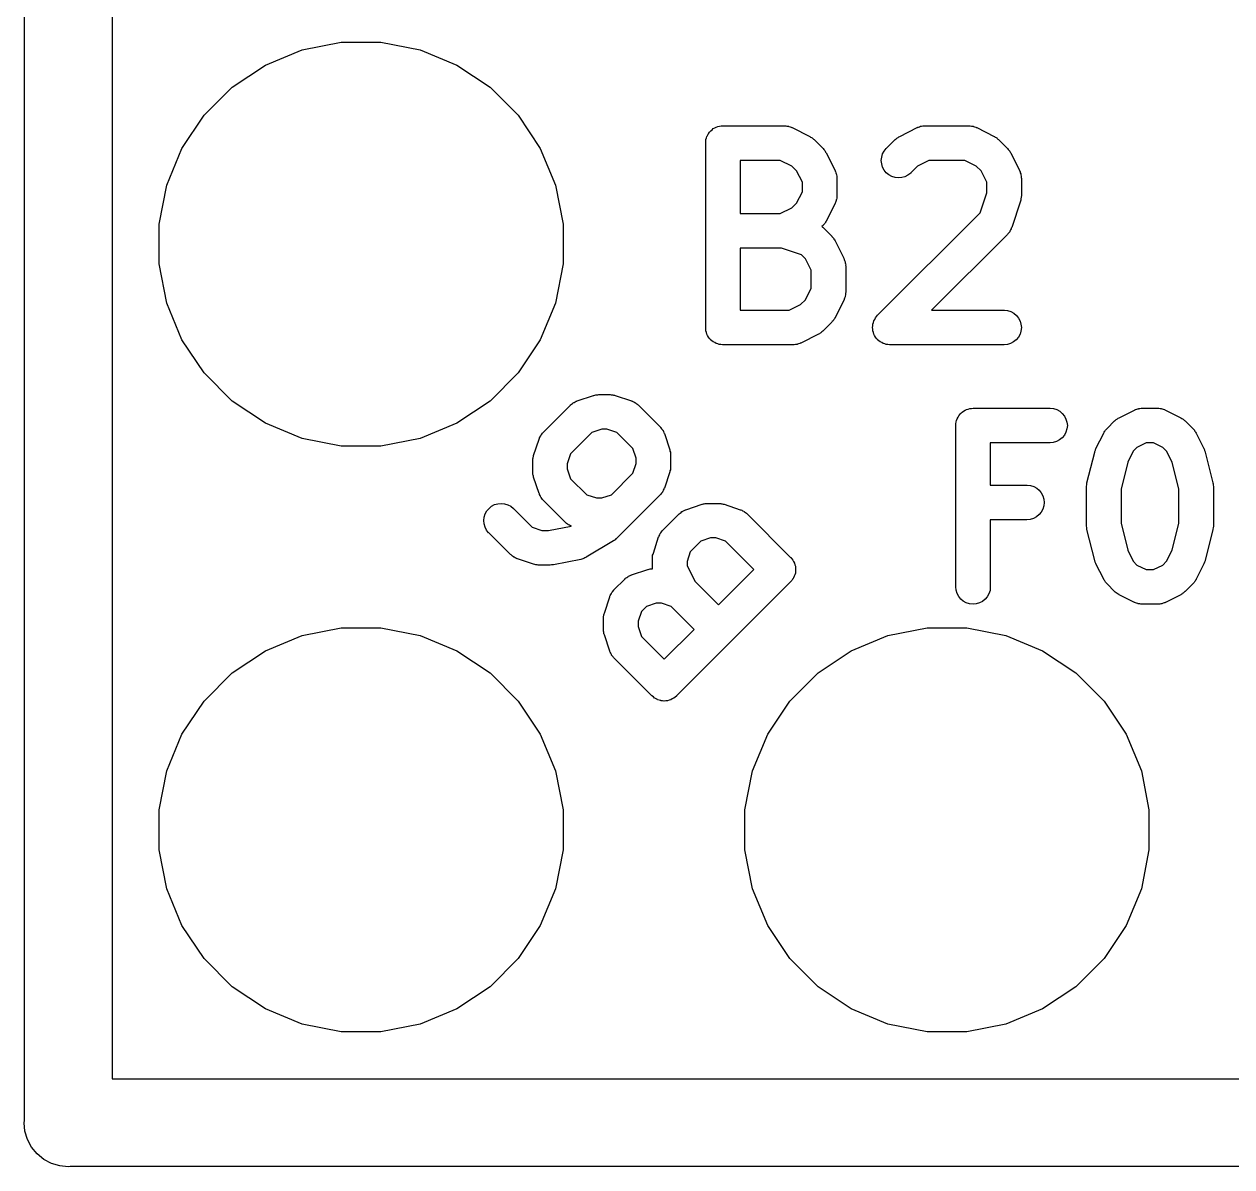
# Model space of a CAD drawing. Extents: x 333.8 to 352, y -81 to -25.2.
# Drawn here: x 333.82 to 339.06, y -58.61 to -53.66 of the extents above; entities that cross this region are included whole.
import ezdxf

# ---------------------------------------------------------------- set-up
doc = ezdxf.new("R2010")
doc.units = 0
doc.layers.add('BLACK', color=7, linetype='CONTINUOUS')

msp = doc.modelspace()

# ---------------------------------------------------------------- linework, layer by layer
at = {"layer": 'BLACK', "linetype": 'CONTINUOUS'}
for p, q in [((333.82, -58.4106), (333.82, -25.4094)), ((334.2, -25.5905), (334.2, -58.2295)), ((334.865, -53.8334), (335.024, -53.7674)), ((335.024, -53.7674), (335.194, -53.7337)), ((335.194, -53.7337), (335.366, -53.7337)), ((335.366, -53.7337), (335.536, -53.7674)), ((335.536, -53.7674), (335.695, -53.8334)), ((334.721, -53.9293), (334.865, -53.8334)), ((335.695, -53.8334), (335.839, -53.9293)), ((334.599, -54.0514), (334.721, -53.9293)), ((335.839, -53.9293), (335.961, -54.0514)), ((334.503, -54.1949), (334.599, -54.0514)), ((335.961, -54.0514), (336.057, -54.1949)), ((336.779, -54.1428), (336.78, -54.1426)), ((336.78, -54.1424), (336.783, -54.1362)), ((336.78, -54.1426), (336.78, -54.1424)), ((336.783, -54.1362), (336.786, -54.13)), ((336.786, -54.13), (336.787, -54.1298)), ((336.787, -54.1295), (336.791, -54.1241)), ((336.787, -54.1298), (336.787, -54.1295)), ((336.791, -54.1241), (336.796, -54.1187)), ((336.796, -54.1183), (336.802, -54.1139)), ((336.796, -54.1185), (336.796, -54.1183)), ((336.796, -54.1187), (336.796, -54.1185)), ((336.802, -54.1139), (336.807, -54.1094)), ((336.807, -54.1091), (336.814, -54.1059)), ((336.807, -54.1093), (336.807, -54.1091)), ((336.807, -54.1094), (336.807, -54.1093)), ((336.814, -54.1059), (336.82, -54.1026)), ((336.82, -54.1024), (336.827, -54.1004)), ((336.82, -54.1025), (336.82, -54.1024)), ((336.82, -54.1026), (336.82, -54.1025)), ((336.827, -54.1004), (336.834, -54.0983)), ((336.834, -54.0982), (336.841, -54.0976)), ((336.834, -54.0983), (336.834, -54.0982)), ((336.834, -54.0983), (336.834, -54.0983)), ((336.841, -54.0976), (336.849, -54.0969)), ((336.849, -54.0969), (337.115, -54.0969)), ((337.115, -54.0969), (337.116, -54.0969)), ((337.116, -54.0969), (337.118, -54.0972)), ((337.118, -54.0972), (337.121, -54.0971)), ((337.121, -54.0971), (337.126, -54.098)), ((337.126, -54.098), (337.131, -54.0985)), ((337.131, -54.0985), (337.133, -54.0992)), ((337.133, -54.0992), (337.135, -54.0996)), ((337.135, -54.0996), (337.14, -54.1014)), ((337.14, -54.1014), (337.145, -54.103)), ((337.145, -54.103), (337.147, -54.104)), ((337.147, -54.104), (337.149, -54.1048)), ((337.149, -54.1048), (337.225, -54.1429)), ((337.615, -54.1429), (337.691, -54.1048)), ((337.691, -54.1048), (337.692, -54.1044)), ((337.692, -54.1044), (337.694, -54.1036)), ((337.694, -54.1036), (337.696, -54.1026)), ((337.696, -54.1026), (337.701, -54.1011)), ((337.701, -54.1011), (337.706, -54.0993)), ((337.706, -54.0993), (337.708, -54.099)), ((337.708, -54.099), (337.71, -54.0983)), ((337.71, -54.0983), (337.715, -54.0978)), ((337.715, -54.0978), (337.72, -54.097)), ((337.72, -54.097), (337.723, -54.0971)), ((337.723, -54.0971), (337.725, -54.0969)), ((337.725, -54.0969), (337.915, -54.0969)), ((337.915, -54.0969), (337.916, -54.0969)), ((337.916, -54.0969), (337.918, -54.0972)), ((337.918, -54.0972), (337.921, -54.0971)), ((337.921, -54.0971), (337.926, -54.098)), ((337.926, -54.098), (337.931, -54.0985)), ((337.931, -54.0985), (337.933, -54.0992)), ((337.933, -54.0992), (337.935, -54.0996)), ((337.935, -54.0996), (337.94, -54.1014)), ((337.94, -54.1014), (337.945, -54.103)), ((337.945, -54.103), (337.947, -54.104)), ((337.947, -54.104), (337.949, -54.1048)), ((337.949, -54.1048), (338.025, -54.1429)), ((334.437, -54.3544), (334.503, -54.1949)), ((336.057, -54.1949), (336.123, -54.3544)), ((336.774, -54.1638), (336.775, -54.1568)), ((336.774, -54.1709), (336.774, -54.1638)), ((336.774, -54.1714), (336.774, -54.1709)), ((336.774, -54.1719), (336.774, -54.1714)), ((336.774, -54.1714), (336.774, -54.1714)), ((336.774, -54.1714), (336.774, -54.1714)), ((336.774, -54.9719), (336.774, -54.1719)), ((336.775, -54.1563), (336.777, -54.1496)), ((336.775, -54.1566), (336.775, -54.1563)), ((336.775, -54.1568), (336.775, -54.1566)), ((336.777, -54.1496), (336.779, -54.1428)), ((337.225, -54.1429), (337.226, -54.1434)), ((337.226, -54.1434), (337.229, -54.1457)), ((337.229, -54.1457), (337.233, -54.1477)), ((337.233, -54.1477), (337.236, -54.1497)), ((337.236, -54.1497), (337.238, -54.1514)), ((337.238, -54.1514), (337.241, -54.1543)), ((337.241, -54.1543), (337.244, -54.157)), ((337.244, -54.157), (337.283, -54.1951)), ((337.557, -54.1951), (337.595, -54.157)), ((337.595, -54.157), (337.596, -54.1562)), ((337.596, -54.1562), (337.6, -54.1536)), ((337.6, -54.1536), (337.603, -54.1507)), ((337.603, -54.1507), (337.605, -54.149)), ((337.605, -54.149), (337.608, -54.1471)), ((337.608, -54.1471), (337.611, -54.1452)), ((337.611, -54.1452), (337.615, -54.1429)), ((338.025, -54.1429), (338.026, -54.1434)), ((338.026, -54.1434), (338.029, -54.1457)), ((338.029, -54.1457), (338.033, -54.1477)), ((338.033, -54.1477), (338.036, -54.1497)), ((338.036, -54.1497), (338.038, -54.1514)), ((338.038, -54.1514), (338.041, -54.1543)), ((338.041, -54.1543), (338.044, -54.157)), ((338.044, -54.157), (338.083, -54.1951)), ((336.924, -54.2469), (336.924, -54.4779)), ((337.097, -54.2469), (336.924, -54.2469)), ((337.147, -54.2716), (337.097, -54.2469)), ((337.283, -54.1951), (337.283, -54.1958)), ((337.283, -54.1958), (337.286, -54.1991)), ((337.286, -54.1991), (337.289, -54.2022)), ((337.289, -54.2022), (337.29, -54.2048)), ((337.29, -54.2048), (337.292, -54.2072)), ((337.292, -54.2072), (337.294, -54.211)), ((337.294, -54.211), (337.297, -54.2146)), ((337.297, -54.2146), (337.335, -54.2907)), ((337.535, -54.2478), (337.537, -54.2333)), ((337.537, -54.2333), (337.541, -54.2193)), ((337.541, -54.2193), (337.548, -54.2064)), ((337.548, -54.2064), (337.557, -54.1951)), ((337.742, -54.2469), (337.693, -54.2716)), ((337.897, -54.2469), (337.742, -54.2469)), ((337.947, -54.2716), (337.897, -54.2469)), ((338.083, -54.1951), (338.083, -54.1958)), ((338.083, -54.1958), (338.086, -54.1991)), ((338.086, -54.1991), (338.089, -54.2022)), ((338.089, -54.2022), (338.09, -54.2048)), ((338.09, -54.2048), (338.092, -54.2072)), ((338.092, -54.2072), (338.094, -54.211)), ((338.094, -54.211), (338.097, -54.2146)), ((338.097, -54.2146), (338.135, -54.2907)), ((337.168, -54.2925), (337.147, -54.2716)), ((337.193, -54.342), (337.168, -54.2925)), ((337.335, -54.2907), (337.335, -54.2917)), ((337.335, -54.2917), (337.336, -54.2938)), ((337.336, -54.2938), (337.337, -54.2957)), ((337.337, -54.2957), (337.338, -54.3006)), ((337.537, -54.2624), (337.535, -54.2478)), ((337.541, -54.2764), (337.537, -54.2624)), ((337.548, -54.2894), (337.541, -54.2764)), ((337.557, -54.3008), (337.548, -54.2894)), ((337.693, -54.2716), (337.663, -54.3011)), ((337.968, -54.2925), (337.947, -54.2716)), ((337.993, -54.342), (337.968, -54.2925)), ((338.135, -54.2907), (338.135, -54.2917)), ((338.135, -54.2917), (338.136, -54.2938)), ((338.136, -54.2938), (338.137, -54.2957)), ((338.137, -54.2957), (338.138, -54.3006)), ((337.193, -54.3828), (337.193, -54.342)), ((337.338, -54.3006), (337.34, -54.3054)), ((337.34, -54.3054), (337.341, -54.3076)), ((337.341, -54.3076), (337.341, -54.3097)), ((337.341, -54.3097), (337.342, -54.3148)), ((337.342, -54.3148), (337.342, -54.3199)), ((337.342, -54.3199), (337.342, -54.3221)), ((337.342, -54.3221), (337.343, -54.3243)), ((337.343, -54.3243), (337.343, -54.4005)), ((337.568, -54.3101), (337.557, -54.3008)), ((337.581, -54.3171), (337.568, -54.3101)), ((337.595, -54.3215), (337.581, -54.3171)), ((337.61, -54.3231), (337.595, -54.3215)), ((337.624, -54.3218), (337.61, -54.3231)), ((337.638, -54.3177), (337.624, -54.3218)), ((337.651, -54.311), (337.638, -54.3177)), ((337.663, -54.3019), (337.651, -54.311)), ((337.663, -54.3011), (337.663, -54.3019)), ((337.993, -54.3883), (337.993, -54.342)), ((338.138, -54.3006), (338.14, -54.3054)), ((338.14, -54.3054), (338.141, -54.3076)), ((338.141, -54.3076), (338.141, -54.3097)), ((338.141, -54.3097), (338.142, -54.3148)), ((338.142, -54.3148), (338.142, -54.3199)), ((338.142, -54.3199), (338.142, -54.3221)), ((338.142, -54.3221), (338.143, -54.3243)), ((338.143, -54.3243), (338.143, -54.4005)), ((334.404, -54.5237), (334.437, -54.3544)), ((336.123, -54.3544), (336.156, -54.5237)), ((337.168, -54.4322), (337.193, -54.3828)), ((337.343, -54.4015), (337.342, -54.4037)), ((337.342, -54.4037), (337.342, -54.4059)), ((337.343, -54.4005), (337.343, -54.4015)), ((337.964, -54.4742), (337.993, -54.3883)), ((338.143, -54.4015), (338.142, -54.4057)), ((338.143, -54.4005), (338.143, -54.4015)), ((337.097, -54.4779), (337.147, -54.4531)), ((337.147, -54.4531), (337.168, -54.4322)), ((337.335, -54.434), (337.297, -54.5102)), ((337.337, -54.43), (337.335, -54.432)), ((337.335, -54.432), (337.335, -54.434)), ((337.338, -54.4251), (337.337, -54.43)), ((337.34, -54.4203), (337.338, -54.4251)), ((337.341, -54.4161), (337.34, -54.4182)), ((337.34, -54.4182), (337.34, -54.4203)), ((337.342, -54.411), (337.341, -54.4161)), ((337.342, -54.4059), (337.342, -54.411)), ((338.139, -54.4242), (338.101, -54.5385)), ((338.14, -54.4201), (338.139, -54.4242)), ((338.141, -54.4161), (338.14, -54.4201)), ((338.142, -54.4099), (338.141, -54.413)), ((338.141, -54.413), (338.141, -54.4161)), ((338.142, -54.4057), (338.142, -54.4099)), ((336.924, -54.4779), (337.097, -54.4779)), ((337.519, -54.9189), (337.964, -54.4742)), ((334.404, -54.6963), (334.404, -54.5237)), ((336.156, -54.5237), (336.156, -54.6963)), ((337.283, -54.5297), (337.278, -54.5341)), ((337.278, -54.5341), (337.279, -54.5349)), ((337.279, -54.5349), (337.281, -54.5365)), ((337.281, -54.5365), (337.283, -54.5379)), ((337.285, -54.5264), (337.283, -54.5297)), ((337.283, -54.5379), (337.321, -54.576)), ((337.288, -54.5234), (337.285, -54.5264)), ((337.29, -54.5208), (337.288, -54.5234)), ((337.292, -54.5184), (337.29, -54.5208)), ((337.294, -54.5147), (337.292, -54.5184)), ((337.296, -54.5111), (337.294, -54.5147)), ((337.297, -54.5102), (337.296, -54.5111)), ((338.089, -54.5605), (338.086, -54.5646)), ((338.092, -54.5565), (338.089, -54.5605)), ((338.093, -54.5545), (338.092, -54.5565)), ((338.094, -54.5528), (338.093, -54.5545)), ((338.096, -54.5481), (338.094, -54.5528)), ((338.099, -54.5436), (338.096, -54.5481)), ((338.1, -54.5395), (338.099, -54.5415)), ((338.099, -54.5415), (338.099, -54.5436)), ((338.101, -54.5385), (338.1, -54.5395)), ((337.321, -54.576), (337.321, -54.5768)), ((337.321, -54.5768), (337.324, -54.5801)), ((337.324, -54.5801), (337.327, -54.5831)), ((337.327, -54.5831), (337.329, -54.5858)), ((337.329, -54.5858), (337.33, -54.5882)), ((337.33, -54.5882), (337.332, -54.5919)), ((337.332, -54.5919), (337.335, -54.5955)), ((337.335, -54.5955), (337.373, -54.6717)), ((338.083, -54.5678), (337.753, -54.8969)), ((338.084, -54.5661), (338.083, -54.5678)), ((338.086, -54.5646), (338.084, -54.5661)), ((336.924, -54.6279), (336.924, -54.8969)), ((337.103, -54.6279), (336.924, -54.6279)), ((337.189, -54.6565), (337.103, -54.6279)), ((337.206, -54.6735), (337.189, -54.6565)), ((334.437, -54.8656), (334.404, -54.6963)), ((336.156, -54.6963), (336.123, -54.8656)), ((337.231, -54.7229), (337.206, -54.6735)), ((337.373, -54.6717), (337.373, -54.6726)), ((337.373, -54.6726), (337.374, -54.6747)), ((337.374, -54.6747), (337.375, -54.6767)), ((337.375, -54.6767), (337.376, -54.6816)), ((337.376, -54.6816), (337.378, -54.6864)), ((337.378, -54.6864), (337.379, -54.6886)), ((337.379, -54.6886), (337.379, -54.6907)), ((337.379, -54.6907), (337.38, -54.6958)), ((337.38, -54.6958), (337.381, -54.7008)), ((337.381, -54.7008), (337.38, -54.703)), ((337.38, -54.703), (337.381, -54.7052)), ((337.381, -54.7052), (337.381, -54.8195)), ((337.231, -54.8018), (337.231, -54.7229)), ((337.206, -54.8513), (337.231, -54.8018)), ((337.381, -54.8206), (337.38, -54.8228)), ((337.38, -54.8228), (337.38, -54.825)), ((337.381, -54.8195), (337.381, -54.8206)), ((334.503, -55.0251), (334.437, -54.8656)), ((336.123, -54.8656), (336.057, -55.0251)), ((337.136, -54.8969), (337.185, -54.8722)), ((337.185, -54.8722), (337.206, -54.8513)), ((337.373, -54.8531), (337.335, -54.9293)), ((337.374, -54.851), (337.373, -54.8531)), ((337.375, -54.8491), (337.374, -54.851)), ((337.376, -54.8442), (337.375, -54.8491)), ((337.378, -54.8394), (337.376, -54.8442)), ((337.379, -54.8351), (337.378, -54.8372)), ((337.378, -54.8372), (337.378, -54.8394)), ((337.38, -54.83), (337.379, -54.8351)), ((337.38, -54.825), (337.38, -54.83)), ((336.924, -54.8969), (337.136, -54.8969)), ((337.51, -54.93), (337.515, -54.9244)), ((337.515, -54.9244), (337.519, -54.9189)), ((337.753, -54.8969), (338.068, -54.8969)), ((338.068, -54.8969), (338.069, -54.8969)), ((338.069, -54.8969), (338.083, -54.8985)), ((338.083, -54.8985), (338.097, -54.903)), ((338.097, -54.903), (338.11, -54.91)), ((338.11, -54.91), (338.121, -54.9194)), ((338.121, -54.9194), (338.13, -54.9308)), ((336.774, -54.9789), (336.774, -54.9719)), ((336.775, -54.986), (336.774, -54.9789)), ((337.321, -54.9487), (337.283, -54.9868)), ((337.323, -54.9455), (337.321, -54.9487)), ((337.326, -54.9425), (337.323, -54.9455)), ((337.328, -54.9398), (337.326, -54.9425)), ((337.33, -54.9374), (337.328, -54.9398)), ((337.332, -54.9337), (337.33, -54.9374)), ((337.334, -54.9302), (337.332, -54.9337)), ((337.335, -54.9293), (337.334, -54.9302)), ((337.497, -54.9714), (337.498, -54.9643)), ((337.497, -54.9715), (337.497, -54.9714)), ((337.497, -54.9716), (337.497, -54.9715)), ((337.498, -54.9788), (337.497, -54.9716)), ((337.498, -54.9643), (337.499, -54.9571)), ((337.499, -54.986), (337.498, -54.9788)), ((337.499, -54.9568), (337.501, -54.9499)), ((337.499, -54.957), (337.499, -54.9568)), ((337.499, -54.9571), (337.499, -54.957)), ((337.501, -54.9499), (337.503, -54.9431)), ((337.503, -54.9428), (337.507, -54.9365)), ((337.503, -54.943), (337.503, -54.9428)), ((337.503, -54.9431), (337.503, -54.943)), ((337.507, -54.9365), (337.51, -54.9302)), ((337.51, -54.9301), (337.51, -54.93)), ((337.51, -54.9302), (337.51, -54.9301)), ((338.13, -54.9308), (338.137, -54.9438)), ((338.137, -54.9438), (338.141, -54.9579)), ((338.141, -54.9579), (338.143, -54.9724)), ((338.143, -54.9724), (338.141, -54.987)), ((334.599, -55.1686), (334.503, -55.0251)), ((336.057, -55.0251), (335.961, -55.1686)), ((336.775, -54.9862), (336.775, -54.986)), ((336.775, -54.9865), (336.775, -54.9862)), ((336.777, -54.9932), (336.775, -54.9865)), ((336.779, -55), (336.777, -54.9932)), ((336.779, -55.0002), (336.779, -55)), ((336.779, -55.0005), (336.779, -55.0002)), ((336.782, -55.0067), (336.779, -55.0005)), ((336.786, -55.013), (336.782, -55.0067)), ((336.786, -55.0132), (336.786, -55.013)), ((336.786, -55.0134), (336.786, -55.0132)), ((336.791, -55.0189), (336.786, -55.0134)), ((336.795, -55.0244), (336.791, -55.0189)), ((336.795, -55.0245), (336.795, -55.0244)), ((336.795, -55.0248), (336.795, -55.0245)), ((336.801, -55.0292), (336.795, -55.0248)), ((336.806, -55.0338), (336.801, -55.0292)), ((337.263, -55.0009), (337.187, -55.039)), ((337.267, -54.9986), (337.263, -55.0009)), ((337.27, -54.9967), (337.267, -54.9986)), ((337.273, -54.9948), (337.27, -54.9967)), ((337.275, -54.9931), (337.273, -54.9948)), ((337.278, -54.9902), (337.275, -54.9931)), ((337.282, -54.9876), (337.278, -54.9902)), ((337.283, -54.9868), (337.282, -54.9876)), ((337.499, -54.9861), (337.499, -54.986)), ((337.499, -54.9862), (337.499, -54.9861)), ((337.501, -54.9931), (337.499, -54.9862)), ((337.503, -55), (337.501, -54.9931)), ((337.503, -55.0001), (337.503, -55)), ((337.503, -55.0002), (337.503, -55.0001)), ((337.506, -55.0068), (337.503, -55.0002)), ((337.51, -55.013), (337.506, -55.0068)), ((337.51, -55.0131), (337.51, -55.013)), ((337.51, -55.0132), (337.51, -55.0131)), ((337.514, -55.0188), (337.51, -55.0132)), ((337.519, -55.0244), (337.514, -55.0188)), ((337.519, -55.0245), (337.519, -55.0244)), ((337.519, -55.0246), (337.519, -55.0245)), ((337.524, -55.0291), (337.519, -55.0246)), ((337.53, -55.0338), (337.524, -55.0291)), ((338.12, -55.0251), (338.109, -55.0344)), ((338.13, -55.0138), (338.12, -55.0251)), ((338.137, -55.001), (338.13, -55.0138)), ((338.141, -54.987), (338.137, -55.001)), ((336.806, -55.0339), (336.806, -55.0338)), ((336.807, -55.0341), (336.806, -55.0339)), ((336.813, -55.0374), (336.807, -55.0341)), ((336.819, -55.0408), (336.813, -55.0374)), ((336.819, -55.0409), (336.819, -55.0408)), ((336.819, -55.041), (336.819, -55.0409)), ((336.826, -55.0431), (336.819, -55.041)), ((336.833, -55.0453), (336.826, -55.0431)), ((336.833, -55.0454), (336.833, -55.0453)), ((336.833, -55.0453), (336.833, -55.0453)), ((336.84, -55.0461), (336.833, -55.0454)), ((336.847, -55.0469), (336.84, -55.0461)), ((336.848, -55.0469), (336.847, -55.0469)), ((336.849, -55.0469), (336.848, -55.0469)), ((336.848, -55.0469), (336.848, -55.0469)), ((336.848, -55.0469), (336.848, -55.0469)), ((337.153, -55.0469), (336.849, -55.0469)), ((337.155, -55.0467), (337.153, -55.0469)), ((337.158, -55.0468), (337.155, -55.0467)), ((337.163, -55.046), (337.158, -55.0468)), ((337.168, -55.0455), (337.163, -55.046)), ((337.17, -55.0448), (337.168, -55.0455)), ((337.172, -55.0445), (337.17, -55.0448)), ((337.177, -55.0427), (337.172, -55.0445)), ((337.182, -55.0412), (337.177, -55.0427)), ((337.184, -55.0402), (337.182, -55.0412)), ((337.186, -55.0394), (337.184, -55.0402)), ((337.187, -55.039), (337.186, -55.0394)), ((337.53, -55.0339), (337.53, -55.0338)), ((337.537, -55.0374), (337.53, -55.0339)), ((337.53, -55.0339), (337.53, -55.0339)), ((337.543, -55.0408), (337.537, -55.0374)), ((337.543, -55.0409), (337.543, -55.0408)), ((337.55, -55.0431), (337.543, -55.0409)), ((337.543, -55.0409), (337.543, -55.0409)), ((337.557, -55.0453), (337.55, -55.0431)), ((337.564, -55.0461), (337.557, -55.0453)), ((337.557, -55.0453), (337.557, -55.0453)), ((337.557, -55.0453), (337.557, -55.0453)), ((337.571, -55.0469), (337.564, -55.0461)), ((337.572, -55.0469), (337.571, -55.0469)), ((338.068, -55.0469), (337.572, -55.0469)), ((337.572, -55.0469), (337.572, -55.0469)), ((337.572, -55.0469), (337.572, -55.0469)), ((337.572, -55.0469), (337.572, -55.0469)), ((338.082, -55.0455), (338.068, -55.0469)), ((338.096, -55.0412), (338.082, -55.0455)), ((338.109, -55.0344), (338.096, -55.0412)), ((334.721, -55.2907), (334.599, -55.1686)), ((335.961, -55.1686), (335.839, -55.2907)), ((334.865, -55.3866), (334.721, -55.2907)), ((335.839, -55.2907), (335.695, -55.3866)), ((336.204, -55.2963), (336.208, -55.2942)), ((336.208, -55.2942), (336.213, -55.2918)), ((336.213, -55.2918), (336.215, -55.2912)), ((336.215, -55.2912), (336.217, -55.2903)), ((336.217, -55.2903), (336.288, -55.2667)), ((336.288, -55.2667), (336.289, -55.2664)), ((336.289, -55.2664), (336.293, -55.2655)), ((336.293, -55.2655), (336.297, -55.2643)), ((336.297, -55.2643), (336.3, -55.264)), ((336.3, -55.264), (336.303, -55.2634)), ((336.303, -55.2634), (336.307, -55.2633)), ((336.307, -55.2633), (336.311, -55.2629)), ((336.311, -55.2629), (336.359, -55.2629)), ((336.359, -55.2629), (336.36, -55.2629)), ((336.36, -55.2629), (336.364, -55.2634)), ((336.364, -55.2634), (336.368, -55.2635)), ((336.368, -55.2635), (336.371, -55.2642)), ((336.371, -55.2642), (336.374, -55.2645)), ((336.374, -55.2645), (336.378, -55.2658)), ((336.378, -55.2658), (336.382, -55.2667)), ((336.382, -55.2667), (336.453, -55.2903)), ((336.453, -55.2903), (336.454, -55.2906)), ((336.454, -55.2906), (336.456, -55.2916)), ((336.456, -55.2916), (336.458, -55.2922)), ((336.458, -55.2922), (336.463, -55.2946)), ((336.463, -55.2946), (336.467, -55.2968)), ((336.07, -55.4263), (336.188, -55.3084)), ((336.188, -55.3077), (336.19, -55.3063)), ((336.188, -55.3084), (336.188, -55.3077)), ((336.19, -55.3063), (336.192, -55.3047)), ((336.192, -55.3047), (336.196, -55.3018)), ((336.196, -55.3018), (336.2, -55.2986)), ((336.2, -55.2986), (336.202, -55.2975)), ((336.202, -55.2975), (336.204, -55.2963)), ((336.467, -55.2968), (336.469, -55.2981)), ((336.469, -55.2981), (336.471, -55.2991)), ((336.471, -55.2991), (336.475, -55.3024)), ((336.475, -55.3024), (336.479, -55.3054)), ((336.479, -55.3054), (336.481, -55.307)), ((336.481, -55.307), (336.482, -55.3084)), ((336.482, -55.3084), (336.577, -55.4027)), ((337.876, -55.3489), (337.88, -55.3434)), ((337.88, -55.3434), (337.881, -55.3433)), ((337.881, -55.3431), (337.886, -55.3387)), ((337.881, -55.3433), (337.881, -55.3431)), ((337.886, -55.3387), (337.892, -55.3342)), ((337.892, -55.3339), (337.899, -55.3306)), ((337.892, -55.3341), (337.892, -55.3339)), ((337.892, -55.3342), (337.892, -55.3341)), ((337.899, -55.3306), (337.905, -55.3273)), ((337.905, -55.3271), (337.912, -55.3251)), ((337.905, -55.3272), (337.905, -55.3271)), ((337.905, -55.3273), (337.905, -55.3272)), ((337.912, -55.3251), (337.919, -55.3231)), ((337.919, -55.323), (337.926, -55.3224)), ((337.919, -55.3231), (337.919, -55.323)), ((337.919, -55.3231), (337.919, -55.3231)), ((337.926, -55.3224), (337.933, -55.3217)), ((337.933, -55.3217), (338.267, -55.3217)), ((338.267, -55.3217), (338.268, -55.3217)), ((338.268, -55.3217), (338.282, -55.3233)), ((338.282, -55.3233), (338.296, -55.3277)), ((338.296, -55.3277), (338.309, -55.3348)), ((338.309, -55.3348), (338.32, -55.3442)), ((338.32, -55.3442), (338.329, -55.3556)), ((338.566, -55.3629), (338.633, -55.3296)), ((338.633, -55.3296), (338.634, -55.3291)), ((338.634, -55.3291), (338.636, -55.3284)), ((338.636, -55.3284), (338.638, -55.3273)), ((338.638, -55.3273), (338.643, -55.3258)), ((338.643, -55.3258), (338.648, -55.3241)), ((338.648, -55.3241), (338.65, -55.3237)), ((338.65, -55.3237), (338.652, -55.3231)), ((338.652, -55.3231), (338.657, -55.3226)), ((338.657, -55.3226), (338.662, -55.3218)), ((338.662, -55.3218), (338.664, -55.3219)), ((338.664, -55.3219), (338.667, -55.3217)), ((338.667, -55.3217), (338.733, -55.3217)), ((338.733, -55.3217), (338.734, -55.3217)), ((338.734, -55.3217), (338.737, -55.3219)), ((338.737, -55.3219), (338.739, -55.3219)), ((338.739, -55.3219), (338.744, -55.3227)), ((338.744, -55.3227), (338.749, -55.3233)), ((338.749, -55.3233), (338.751, -55.324)), ((338.751, -55.324), (338.753, -55.3243)), ((338.753, -55.3243), (338.758, -55.3262)), ((338.758, -55.3262), (338.763, -55.3277)), ((338.763, -55.3277), (338.765, -55.3288)), ((338.765, -55.3288), (338.767, -55.3296)), ((338.767, -55.3296), (338.834, -55.3629)), ((335.024, -55.4526), (334.865, -55.3866)), ((335.695, -55.3866), (335.536, -55.4526)), ((337.858, -55.3956), (337.859, -55.3885)), ((337.858, -55.3961), (337.858, -55.3956)), ((337.858, -55.3962), (337.858, -55.3961)), ((337.858, -55.3961), (337.858, -55.3961)), ((337.858, -55.3967), (337.858, -55.3962)), ((337.858, -56.0967), (337.858, -55.3967)), ((337.859, -55.3885), (337.86, -55.3816)), ((337.86, -55.3811), (337.862, -55.3743)), ((337.86, -55.3813), (337.86, -55.3811)), ((337.86, -55.3816), (337.86, -55.3813)), ((337.862, -55.3743), (337.864, -55.3676)), ((337.864, -55.3671), (337.868, -55.3609)), ((337.864, -55.3674), (337.864, -55.3671)), ((337.864, -55.3676), (337.864, -55.3674)), ((337.868, -55.3609), (337.871, -55.3547)), ((337.871, -55.3543), (337.876, -55.3489)), ((337.871, -55.3545), (337.871, -55.3543)), ((337.871, -55.3547), (337.871, -55.3545)), ((338.329, -55.3556), (338.336, -55.3686)), ((338.336, -55.3686), (338.34, -55.3826)), ((338.34, -55.3826), (338.342, -55.3972)), ((338.342, -55.3972), (338.34, -55.4117)), ((338.514, -55.4103), (338.547, -55.377)), ((338.547, -55.377), (338.548, -55.3762)), ((338.548, -55.3762), (338.551, -55.3736)), ((338.551, -55.3736), (338.554, -55.3707)), ((338.554, -55.3707), (338.557, -55.369)), ((338.557, -55.369), (338.559, -55.3671)), ((338.559, -55.3671), (338.563, -55.3652)), ((338.563, -55.3652), (338.566, -55.3629)), ((338.834, -55.3629), (338.834, -55.3634)), ((338.834, -55.3634), (338.838, -55.3657)), ((338.838, -55.3657), (338.842, -55.3677)), ((338.842, -55.3677), (338.844, -55.3697)), ((338.844, -55.3697), (338.847, -55.3714)), ((338.847, -55.3714), (338.85, -55.3743)), ((338.85, -55.3743), (338.853, -55.377)), ((338.853, -55.377), (338.886, -55.4103)), ((336.053, -55.4526), (336.054, -55.4505)), ((336.054, -55.4505), (336.056, -55.446)), ((336.056, -55.446), (336.058, -55.4413)), ((336.058, -55.4413), (336.06, -55.4395)), ((336.06, -55.4395), (336.061, -55.4376)), ((336.061, -55.4376), (336.064, -55.4336)), ((336.064, -55.4336), (336.067, -55.4295)), ((336.067, -55.4295), (336.068, -55.428)), ((336.068, -55.428), (336.07, -55.4263)), ((336.281, -55.427), (336.188, -55.5198)), ((336.324, -55.4129), (336.281, -55.427)), ((336.346, -55.4129), (336.324, -55.4129)), ((336.389, -55.427), (336.346, -55.4129)), ((336.458, -55.4962), (336.389, -55.427)), ((336.577, -55.4027), (336.577, -55.4034)), ((336.577, -55.4034), (336.579, -55.4052)), ((336.579, -55.4052), (336.58, -55.4067)), ((336.58, -55.4067), (336.583, -55.4109)), ((336.583, -55.4109), (336.586, -55.4149)), ((336.586, -55.4149), (336.587, -55.4168)), ((336.587, -55.4168), (336.589, -55.4186)), ((336.589, -55.4186), (336.591, -55.4233)), ((336.591, -55.4233), (336.593, -55.4279)), ((336.593, -55.4279), (336.594, -55.43)), ((336.594, -55.43), (336.595, -55.432)), ((336.595, -55.432), (336.618, -55.5027)), ((338.32, -55.4499), (338.308, -55.4591)), ((338.329, -55.4386), (338.32, -55.4499)), ((338.336, -55.4257), (338.329, -55.4386)), ((338.34, -55.4117), (338.336, -55.4257)), ((338.466, -55.4965), (338.5, -55.4298)), ((338.5, -55.4289), (338.502, -55.4253)), ((338.5, -55.4298), (338.5, -55.4289)), ((338.502, -55.4253), (338.504, -55.4216)), ((338.504, -55.4216), (338.506, -55.4192)), ((338.506, -55.4192), (338.508, -55.4166)), ((338.508, -55.4166), (338.511, -55.4136)), ((338.511, -55.4136), (338.514, -55.4103)), ((338.886, -55.4103), (338.887, -55.411)), ((338.887, -55.411), (338.89, -55.4143)), ((338.89, -55.4143), (338.893, -55.4174)), ((338.893, -55.4174), (338.894, -55.42)), ((338.894, -55.42), (338.896, -55.4225)), ((338.896, -55.4225), (338.898, -55.4262)), ((338.898, -55.4262), (338.9, -55.4298)), ((338.9, -55.4298), (338.934, -55.4965)), ((335.194, -55.4863), (335.024, -55.4526)), ((335.366, -55.4863), (335.194, -55.4863)), ((335.536, -55.4526), (335.366, -55.4863)), ((336.028, -55.5263), (336.052, -55.4556)), ((336.052, -55.4546), (336.053, -55.4526)), ((336.052, -55.4556), (336.052, -55.4546)), ((336.472, -55.5386), (336.458, -55.4962)), ((336.618, -55.5027), (336.619, -55.5037)), ((336.619, -55.5037), (336.619, -55.5078)), ((338.267, -55.4717), (338.008, -55.4717)), ((338.008, -55.4717), (338.008, -55.655)), ((338.281, -55.4702), (338.267, -55.4717)), ((338.295, -55.466), (338.281, -55.4702)), ((338.308, -55.4591), (338.295, -55.466)), ((338.461, -55.5101), (338.464, -55.5036)), ((338.464, -55.5036), (338.466, -55.4971)), ((338.466, -55.4968), (338.466, -55.4965)), ((338.466, -55.4971), (338.466, -55.4968)), ((338.644, -55.4916), (338.628, -55.5078)), ((338.684, -55.4717), (338.644, -55.4916)), ((338.716, -55.4717), (338.684, -55.4717)), ((338.756, -55.4916), (338.716, -55.4717)), ((338.772, -55.5078), (338.756, -55.4916)), ((338.934, -55.4965), (338.934, -55.4974)), ((338.934, -55.4974), (338.934, -55.4977)), ((338.934, -55.4977), (338.935, -55.498)), ((338.935, -55.498), (338.937, -55.5046)), ((336.024, -55.549), (336.025, -55.5448)), ((336.024, -55.55), (336.024, -55.549)), ((336.024, -55.5972), (336.024, -55.55)), ((336.025, -55.5406), (336.026, -55.5375)), ((336.025, -55.5448), (336.025, -55.5406)), ((336.026, -55.5344), (336.027, -55.5304)), ((336.026, -55.5375), (336.026, -55.5344)), ((336.027, -55.5304), (336.028, -55.5263)), ((336.188, -55.5198), (336.174, -55.5622)), ((336.472, -55.5614), (336.472, -55.5386)), ((336.619, -55.5078), (336.621, -55.5119)), ((336.621, -55.5119), (336.621, -55.515)), ((336.621, -55.515), (336.622, -55.518)), ((336.622, -55.518), (336.622, -55.5222)), ((336.622, -55.5222), (336.622, -55.5264)), ((336.622, -55.5264), (336.622, -55.5736)), ((338.427, -55.6451), (338.461, -55.5118)), ((338.461, -55.5105), (338.461, -55.5101)), ((338.461, -55.5108), (338.461, -55.5105)), ((338.461, -55.5118), (338.461, -55.5108)), ((338.604, -55.5562), (338.575, -55.6726)), ((338.628, -55.5078), (338.604, -55.5562)), ((338.796, -55.5562), (338.772, -55.5078)), ((338.825, -55.6726), (338.796, -55.5562)), ((338.937, -55.5046), (338.939, -55.5111)), ((338.939, -55.5111), (338.939, -55.5115)), ((338.939, -55.5115), (338.939, -55.5118)), ((338.939, -55.5118), (338.973, -55.6451)), ((336.025, -55.6014), (336.024, -55.5972)), ((336.025, -55.6056), (336.025, -55.6014)), ((336.025, -55.6086), (336.025, -55.6056)), ((336.026, -55.6117), (336.025, -55.6086)), ((336.174, -55.5622), (336.174, -55.585)), ((336.174, -55.585), (336.188, -55.6274)), ((336.365, -55.6966), (336.458, -55.6038)), ((336.458, -55.6038), (336.472, -55.5614)), ((336.618, -55.5973), (336.595, -55.668)), ((336.619, -55.5932), (336.618, -55.5973)), ((336.621, -55.5892), (336.619, -55.5932)), ((336.622, -55.583), (336.621, -55.5861)), ((336.621, -55.5861), (336.621, -55.5892)), ((336.622, -55.5736), (336.622, -55.5746)), ((336.622, -55.5746), (336.622, -55.5788)), ((336.622, -55.5788), (336.622, -55.583)), ((336.027, -55.6158), (336.026, -55.6117)), ((336.028, -55.6199), (336.027, -55.6158)), ((336.028, -55.6209), (336.028, -55.6199)), ((336.052, -55.6916), (336.028, -55.6209)), ((336.188, -55.6274), (336.258, -55.6966)), ((338.008, -55.655), (338.167, -55.655)), ((338.167, -55.655), (338.168, -55.655)), ((338.168, -55.655), (338.182, -55.6566)), ((338.182, -55.6566), (338.196, -55.6611)), ((338.196, -55.6611), (338.209, -55.6681)), ((338.425, -55.6596), (338.426, -55.6537)), ((338.425, -55.661), (338.425, -55.6596)), ((338.425, -55.6623), (338.425, -55.661)), ((338.426, -55.6537), (338.427, -55.6477)), ((338.427, -55.6465), (338.427, -55.6451)), ((338.427, -55.6477), (338.427, -55.6465)), ((338.973, -55.6451), (338.973, -55.6462)), ((338.973, -55.6462), (338.973, -55.6475)), ((338.973, -55.6475), (338.974, -55.6488)), ((338.974, -55.6488), (338.974, -55.6547)), ((338.974, -55.6547), (338.975, -55.6607)), ((338.975, -55.6607), (338.975, -55.662)), ((336.053, -55.6936), (336.052, -55.6916)), ((336.053, -55.6957), (336.053, -55.6936)), ((336.056, -55.7003), (336.053, -55.6957)), ((336.058, -55.705), (336.056, -55.7003)), ((336.059, -55.7068), (336.058, -55.705)), ((336.06, -55.7087), (336.059, -55.7068)), ((336.063, -55.7127), (336.06, -55.7087)), ((336.066, -55.7169), (336.063, -55.7127)), ((336.258, -55.6966), (336.3, -55.7107)), ((336.3, -55.7107), (336.323, -55.7107)), ((336.323, -55.7107), (336.365, -55.6966)), ((336.577, -55.6973), (336.388, -55.8859)), ((336.578, -55.6956), (336.577, -55.6973)), ((336.58, -55.6941), (336.578, -55.6956)), ((336.583, -55.69), (336.58, -55.6941)), ((336.586, -55.686), (336.583, -55.69)), ((336.587, -55.6841), (336.586, -55.686)), ((336.588, -55.6823), (336.587, -55.6841)), ((336.59, -55.6776), (336.588, -55.6823)), ((336.593, -55.6731), (336.59, -55.6776)), ((336.594, -55.669), (336.593, -55.671)), ((336.593, -55.671), (336.593, -55.6731)), ((336.595, -55.668), (336.594, -55.669)), ((338.209, -55.6681), (338.22, -55.6775)), ((338.22, -55.6775), (338.229, -55.6889)), ((338.229, -55.6889), (338.236, -55.7019)), ((338.236, -55.7019), (338.24, -55.7159)), ((338.425, -55.6633), (338.425, -55.6623)), ((338.425, -55.83), (338.425, -55.6633)), ((338.575, -55.6726), (338.575, -55.8208)), ((338.825, -55.8208), (338.825, -55.6726)), ((338.975, -55.662), (338.975, -55.6633)), ((338.975, -55.6633), (338.975, -55.83)), ((335.825, -55.7671), (335.835, -55.7559)), ((335.835, -55.7559), (335.846, -55.7467)), ((335.846, -55.7467), (335.859, -55.7398)), ((335.859, -55.7398), (335.873, -55.7357)), ((335.873, -55.7357), (335.887, -55.7343)), ((335.887, -55.7343), (335.902, -55.7358)), ((335.902, -55.7358), (335.916, -55.74)), ((335.916, -55.74), (335.929, -55.747)), ((335.929, -55.747), (335.94, -55.7563)), ((335.94, -55.7563), (336.022, -55.838)), ((336.068, -55.7184), (336.066, -55.7169)), ((336.069, -55.7202), (336.068, -55.7184)), ((336.07, -55.7209), (336.069, -55.7202)), ((336.164, -55.8152), (336.07, -55.7209)), ((336.675, -55.7677), (336.68, -55.7656)), ((336.68, -55.7656), (336.684, -55.7632)), ((336.684, -55.7632), (336.686, -55.7626)), ((336.686, -55.7626), (336.688, -55.7617)), ((336.688, -55.7617), (336.759, -55.7381)), ((336.759, -55.7381), (336.76, -55.7378)), ((336.76, -55.7378), (336.764, -55.7369)), ((336.764, -55.7369), (336.768, -55.7357)), ((336.768, -55.7357), (336.771, -55.7354)), ((336.771, -55.7354), (336.774, -55.7348)), ((336.774, -55.7348), (336.779, -55.7347)), ((336.779, -55.7347), (336.783, -55.7343)), ((336.783, -55.7343), (336.83, -55.7343)), ((336.83, -55.7343), (336.831, -55.7343)), ((336.831, -55.7343), (336.835, -55.7348)), ((336.835, -55.7348), (336.839, -55.7349)), ((336.839, -55.7349), (336.842, -55.7356)), ((336.842, -55.7356), (336.846, -55.7359)), ((336.846, -55.7359), (336.85, -55.7372)), ((336.85, -55.7372), (336.854, -55.7381)), ((336.854, -55.7381), (336.924, -55.7617)), ((336.924, -55.7617), (336.925, -55.762)), ((336.925, -55.762), (336.927, -55.763)), ((336.927, -55.763), (336.93, -55.7636)), ((336.93, -55.7636), (336.934, -55.766)), ((338.236, -55.7591), (338.229, -55.7719)), ((338.24, -55.7451), (338.236, -55.7591)), ((338.24, -55.7159), (338.242, -55.7305)), ((338.242, -55.7305), (338.24, -55.7451)), ((335.812, -55.8085), (335.814, -55.794)), ((335.813, -55.8231), (335.812, -55.8085)), ((335.814, -55.794), (335.818, -55.78)), ((335.818, -55.78), (335.825, -55.7671)), ((336.166, -55.8166), (336.164, -55.8152)), ((336.167, -55.8182), (336.166, -55.8166)), ((336.171, -55.8212), (336.167, -55.8182)), ((336.588, -55.8505), (336.659, -55.7798)), ((336.659, -55.7798), (336.66, -55.7791)), ((336.66, -55.7791), (336.662, -55.7777)), ((336.662, -55.7777), (336.663, -55.7761)), ((336.663, -55.7761), (336.667, -55.7732)), ((336.667, -55.7732), (336.671, -55.77)), ((336.671, -55.77), (336.673, -55.7689)), ((336.673, -55.7689), (336.675, -55.7677)), ((336.934, -55.766), (336.939, -55.7682)), ((336.939, -55.7682), (336.94, -55.7695)), ((336.94, -55.7695), (336.942, -55.7705)), ((336.942, -55.7705), (336.946, -55.7738)), ((336.946, -55.7738), (336.951, -55.7768)), ((336.951, -55.7768), (336.952, -55.7784)), ((336.952, -55.7784), (336.954, -55.7798)), ((336.954, -55.7798), (337.142, -55.9684)), ((338.167, -55.805), (338.008, -55.805)), ((338.008, -55.805), (338.008, -56.0967)), ((338.181, -55.8036), (338.167, -55.805)), ((338.195, -55.7993), (338.181, -55.8036)), ((338.208, -55.7925), (338.195, -55.7993)), ((338.22, -55.7832), (338.208, -55.7925)), ((338.229, -55.7719), (338.22, -55.7832)), ((335.818, -55.8371), (335.813, -55.8231)), ((335.824, -55.8501), (335.818, -55.8371)), ((335.833, -55.8616), (335.824, -55.8501)), ((335.834, -55.8623), (335.833, -55.8616)), ((335.928, -55.9566), (335.834, -55.8623)), ((336.022, -55.838), (336.064, -55.8521)), ((336.064, -55.8521), (336.092, -55.8521)), ((336.092, -55.8521), (336.19, -55.8326)), ((336.175, -55.8245), (336.171, -55.8212)), ((336.177, -55.8255), (336.175, -55.8245)), ((336.179, -55.8268), (336.177, -55.8255)), ((336.184, -55.829), (336.179, -55.8268)), ((336.188, -55.8314), (336.184, -55.829)), ((336.19, -55.832), (336.188, -55.8314)), ((336.191, -55.8321), (336.19, -55.832)), ((336.19, -55.8326), (336.191, -55.8321)), ((336.572, -55.8747), (336.575, -55.8702)), ((336.575, -55.8702), (336.577, -55.8656)), ((336.577, -55.8656), (336.578, -55.8638)), ((336.578, -55.8638), (336.579, -55.8618)), ((336.579, -55.8618), (336.582, -55.8579)), ((336.582, -55.8579), (336.585, -55.8537)), ((336.585, -55.8537), (336.587, -55.8522)), ((336.587, -55.8522), (336.588, -55.8505)), ((338.425, -55.8313), (338.425, -55.83)), ((338.425, -55.8327), (338.425, -55.8313)), ((338.426, -55.8386), (338.425, -55.8327)), ((338.426, -55.8446), (338.426, -55.8386)), ((338.427, -55.8458), (338.426, -55.8446)), ((338.427, -55.8472), (338.427, -55.8458)), ((338.427, -55.8482), (338.427, -55.8472)), ((338.461, -55.9815), (338.427, -55.8482)), ((338.575, -55.8208), (338.604, -55.9372)), ((338.796, -55.9372), (338.825, -55.8208)), ((338.973, -55.8482), (338.939, -55.9815)), ((338.974, -55.8397), (338.973, -55.8456)), ((338.973, -55.8456), (338.973, -55.8469)), ((338.973, -55.8469), (338.973, -55.8482)), ((338.975, -55.8337), (338.974, -55.8397)), ((338.975, -55.83), (338.975, -55.831)), ((338.975, -55.831), (338.975, -55.8324)), ((338.975, -55.8324), (338.975, -55.8337)), ((336.374, -55.8972), (336.256, -55.9679)), ((336.375, -55.8964), (336.374, -55.8972)), ((336.376, -55.8958), (336.375, -55.8964)), ((336.381, -55.892), (336.376, -55.8958)), ((336.385, -55.8885), (336.381, -55.892)), ((336.386, -55.8875), (336.385, -55.8885)), ((336.387, -55.8866), (336.386, -55.8875)), ((336.388, -55.8859), (336.387, -55.8866)), ((336.547, -55.9506), (336.57, -55.8799)), ((336.57, -55.8799), (336.571, -55.8789)), ((336.571, -55.8789), (336.572, -55.8769)), ((336.572, -55.8769), (336.572, -55.8747)), ((336.753, -55.8984), (336.707, -55.9441)), ((336.795, -55.8843), (336.753, -55.8984)), ((336.818, -55.8843), (336.795, -55.8843)), ((336.86, -55.8984), (336.818, -55.8843)), ((336.983, -56.0214), (336.86, -55.8984)), ((335.93, -55.958), (335.928, -55.9566)), ((335.932, -55.9596), (335.93, -55.958)), ((335.936, -55.9626), (335.932, -55.9596)), ((335.94, -55.9659), (335.936, -55.9626)), ((335.942, -55.9669), (335.94, -55.9659)), ((335.943, -55.9682), (335.942, -55.9669)), ((335.948, -55.9704), (335.943, -55.9682)), ((335.953, -55.9728), (335.948, -55.9704)), ((335.955, -55.9735), (335.953, -55.9728)), ((335.957, -55.9744), (335.955, -55.9735)), ((335.958, -55.9747), (335.957, -55.9744)), ((336.028, -55.9983), (335.958, -55.9747)), ((336.242, -55.9745), (336.237, -55.9757)), ((336.244, -55.9735), (336.242, -55.9745)), ((336.246, -55.9729), (336.244, -55.9735)), ((336.25, -55.9705), (336.246, -55.9729)), ((336.255, -55.9684), (336.25, -55.9705)), ((336.256, -55.9679), (336.255, -55.9684)), ((336.543, -55.9648), (336.544, -55.9618)), ((336.543, -55.969), (336.543, -55.9648)), ((336.543, -55.9732), (336.543, -55.969)), ((336.543, -55.9743), (336.543, -55.9732)), ((336.543, -56.0175), (336.543, -55.9743)), ((336.544, -55.9587), (336.546, -55.9547)), ((336.544, -55.9618), (336.544, -55.9587)), ((336.546, -55.9547), (336.547, -55.9506)), ((336.707, -55.9441), (336.693, -55.9864)), ((337.142, -55.9684), (337.143, -55.9688)), ((337.143, -55.9688), (337.143, -55.9688)), ((337.143, -55.9688), (337.143, -55.9688)), ((337.143, -55.9688), (337.143, -55.9691)), ((337.143, -55.9691), (337.147, -55.9746)), ((337.147, -55.9746), (337.152, -55.9801)), ((338.604, -55.9372), (338.628, -55.9856)), ((338.772, -55.9856), (338.796, -55.9372)), ((336.033, -55.9992), (336.028, -55.9983)), ((336.037, -56.0005), (336.033, -55.9992)), ((336.04, -56.0008), (336.037, -56.0005)), ((336.043, -56.0015), (336.04, -56.0008)), ((336.047, -56.0017), (336.043, -56.0015)), ((336.051, -56.0021), (336.047, -56.0017)), ((336.052, -56.0021), (336.051, -56.0021)), ((336.099, -56.0021), (336.052, -56.0021)), ((336.106, -56.0015), (336.099, -56.0021)), ((336.113, -56.0009), (336.106, -56.0015)), ((336.114, -56.0007), (336.113, -56.0009)), ((336.232, -55.9771), (336.114, -56.0007)), ((336.114, -56.0007), (336.114, -56.0007)), ((336.114, -56.0007), (336.114, -56.0007)), ((336.114, -56.0007), (336.114, -56.0007)), ((336.237, -55.9757), (336.232, -55.9771)), ((336.453, -56.0446), (336.523, -56.021)), ((336.523, -56.021), (336.524, -56.0207)), ((336.524, -56.0207), (336.529, -56.0198)), ((336.529, -56.0198), (336.533, -56.0186)), ((336.533, -56.0186), (336.536, -56.0183)), ((336.536, -56.0183), (336.539, -56.0176)), ((336.539, -56.0176), (336.543, -56.0175)), ((336.693, -55.9864), (336.693, -56.0037)), ((336.693, -56.0037), (336.727, -56.0713)), ((336.83, -56.1746), (336.983, -56.0214)), ((337.152, -55.9801), (337.152, -55.9804)), ((337.152, -55.9804), (337.152, -55.9806)), ((337.152, -55.9806), (337.155, -55.9869)), ((337.155, -55.9869), (337.159, -55.9931)), ((337.159, -55.9931), (337.159, -55.9933)), ((337.159, -55.9933), (337.159, -55.9936)), ((337.159, -55.9936), (337.161, -56.0004)), ((337.161, -56.0004), (337.163, -56.0071)), ((337.163, -56.0071), (337.163, -56.0074)), ((337.163, -56.0074), (337.163, -56.0076)), ((337.163, -56.0076), (337.164, -56.0147)), ((337.164, -56.0222), (337.163, -56.0292)), ((337.164, -56.0147), (337.164, -56.0217)), ((337.164, -56.0217), (337.164, -56.0219)), ((337.164, -56.0219), (337.164, -56.0222)), ((338.461, -55.9818), (338.461, -55.9815)), ((338.461, -55.9822), (338.461, -55.9818)), ((338.463, -55.9887), (338.461, -55.9822)), ((338.465, -55.9953), (338.463, -55.9887)), ((338.466, -55.9956), (338.465, -55.9953)), ((338.466, -55.9959), (338.466, -55.9956)), ((338.466, -55.9969), (338.466, -55.9959)), ((338.5, -56.0635), (338.466, -55.9969)), ((338.628, -55.9856), (338.644, -56.0017)), ((338.644, -56.0017), (338.684, -56.0217)), ((338.684, -56.0217), (338.716, -56.0217)), ((338.716, -56.0217), (338.756, -56.0017)), ((338.756, -56.0017), (338.772, -55.9856)), ((338.934, -55.9969), (338.9, -56.0635)), ((338.937, -55.9897), (338.934, -55.9963)), ((338.934, -55.9963), (338.934, -55.9966)), ((338.934, -55.9966), (338.934, -55.9969)), ((338.939, -55.9832), (338.937, -55.9897)), ((338.939, -55.9815), (338.939, -55.9825)), ((338.939, -55.9825), (338.939, -55.9829)), ((338.939, -55.9829), (338.939, -55.9832)), ((336.376, -56.1098), (336.423, -56.0627)), ((336.423, -56.0627), (336.424, -56.0619)), ((336.424, -56.0619), (336.426, -56.0606)), ((336.426, -56.0606), (336.427, -56.059)), ((336.427, -56.059), (336.432, -56.056)), ((336.432, -56.056), (336.436, -56.0528)), ((336.436, -56.0528), (336.438, -56.0518)), ((336.438, -56.0518), (336.439, -56.0505)), ((336.439, -56.0505), (336.444, -56.0484)), ((336.444, -56.0484), (336.449, -56.0461)), ((336.449, -56.0461), (336.451, -56.0454)), ((336.451, -56.0454), (336.453, -56.0446)), ((337.142, -56.0745), (336.647, -56.5694)), ((336.727, -56.0713), (336.83, -56.1746)), ((337.147, -56.069), (337.142, -56.0745)), ((337.151, -56.0636), (337.147, -56.069)), ((337.152, -56.0631), (337.151, -56.0633)), ((337.151, -56.0633), (337.151, -56.0636)), ((337.155, -56.057), (337.152, -56.0631)), ((337.158, -56.0507), (337.155, -56.057)), ((337.161, -56.0435), (337.158, -56.0502)), ((337.158, -56.0502), (337.158, -56.0505)), ((337.158, -56.0505), (337.158, -56.0507)), ((337.163, -56.0368), (337.161, -56.0435)), ((337.163, -56.0292), (337.163, -56.0362)), ((337.163, -56.0362), (337.163, -56.0365)), ((337.163, -56.0365), (337.163, -56.0368)), ((338.502, -56.0671), (338.5, -56.0635)), ((338.504, -56.0708), (338.502, -56.0671)), ((338.506, -56.0733), (338.504, -56.0708)), ((338.507, -56.0759), (338.506, -56.0733)), ((338.51, -56.079), (338.507, -56.0759)), ((338.513, -56.0823), (338.51, -56.079)), ((338.889, -56.0798), (338.886, -56.083)), ((338.892, -56.0768), (338.889, -56.0798)), ((338.894, -56.0741), (338.892, -56.0768)), ((338.896, -56.0717), (338.894, -56.0741)), ((338.898, -56.068), (338.896, -56.0717)), ((338.9, -56.0645), (338.898, -56.068)), ((338.9, -56.0635), (338.9, -56.0645)), ((336.36, -56.134), (336.362, -56.1295)), ((336.362, -56.1295), (336.365, -56.1249)), ((336.365, -56.1249), (336.366, -56.1231)), ((336.366, -56.1231), (336.367, -56.1211)), ((336.367, -56.1211), (336.37, -56.1172)), ((336.37, -56.1172), (336.373, -56.113)), ((336.373, -56.113), (336.375, -56.1115)), ((336.375, -56.1115), (336.376, -56.1098)), ((337.86, -56.1112), (337.858, -56.0967)), ((337.864, -56.1252), (337.86, -56.1112)), ((337.871, -56.1382), (337.864, -56.1252)), ((338.002, -56.1262), (337.995, -56.139)), ((338.007, -56.1123), (338.002, -56.1262)), ((338.008, -56.0977), (338.007, -56.1123)), ((338.008, -56.0967), (338.008, -56.0977)), ((338.514, -56.083), (338.513, -56.0823)), ((338.547, -56.1164), (338.514, -56.083)), ((338.55, -56.119), (338.547, -56.1164)), ((338.553, -56.122), (338.55, -56.119)), ((338.556, -56.1237), (338.553, -56.122)), ((338.558, -56.1257), (338.556, -56.1237)), ((338.562, -56.1276), (338.558, -56.1257)), ((338.566, -56.1299), (338.562, -56.1276)), ((338.566, -56.1304), (338.566, -56.1299)), ((338.633, -56.1637), (338.566, -56.1304)), ((338.834, -56.1304), (338.767, -56.1637)), ((338.837, -56.1282), (338.834, -56.1304)), ((338.841, -56.1262), (338.837, -56.1282)), ((338.843, -56.1243), (338.841, -56.1262)), ((338.846, -56.1226), (338.843, -56.1243)), ((338.849, -56.1197), (338.846, -56.1226)), ((338.852, -56.1171), (338.849, -56.1197)), ((338.853, -56.1164), (338.852, -56.1171)), ((338.886, -56.083), (338.853, -56.1164)), ((336.335, -56.2098), (336.358, -56.1391)), ((336.358, -56.1381), (336.359, -56.1361)), ((336.358, -56.1391), (336.358, -56.1381)), ((336.359, -56.1361), (336.36, -56.134)), ((336.517, -56.1813), (336.495, -56.2034)), ((336.559, -56.1671), (336.517, -56.1813)), ((336.582, -56.1671), (336.559, -56.1671)), ((336.624, -56.1813), (336.582, -56.1671)), ((336.724, -56.2807), (336.624, -56.1813)), ((337.88, -56.1495), (337.871, -56.1382)), ((337.891, -56.1588), (337.88, -56.1495)), ((337.904, -56.1658), (337.891, -56.1588)), ((337.918, -56.1701), (337.904, -56.1658)), ((337.933, -56.1717), (337.918, -56.1701)), ((337.947, -56.1703), (337.933, -56.1717)), ((337.961, -56.1662), (337.947, -56.1703)), ((337.974, -56.1594), (337.961, -56.1662)), ((337.986, -56.1503), (337.974, -56.1594)), ((337.995, -56.139), (337.986, -56.1503)), ((338.635, -56.1645), (338.633, -56.1637)), ((338.637, -56.1656), (338.635, -56.1645)), ((338.642, -56.1671), (338.637, -56.1656)), ((338.647, -56.169), (338.642, -56.1671)), ((338.649, -56.1694), (338.647, -56.169)), ((338.651, -56.17), (338.649, -56.1694)), ((338.656, -56.1706), (338.651, -56.17)), ((338.661, -56.1715), (338.656, -56.1706)), ((338.663, -56.1714), (338.661, -56.1715)), ((338.666, -56.1717), (338.663, -56.1714)), ((338.667, -56.1717), (338.666, -56.1717)), ((338.733, -56.1717), (338.667, -56.1717)), ((338.736, -56.1715), (338.733, -56.1717)), ((338.738, -56.1715), (338.736, -56.1715)), ((338.743, -56.1707), (338.738, -56.1715)), ((338.748, -56.1702), (338.743, -56.1707)), ((338.75, -56.1696), (338.748, -56.1702)), ((338.752, -56.1693), (338.75, -56.1696)), ((338.757, -56.1675), (338.752, -56.1693)), ((338.762, -56.166), (338.757, -56.1675)), ((338.764, -56.165), (338.762, -56.166)), ((338.766, -56.1642), (338.764, -56.165)), ((338.767, -56.1637), (338.766, -56.1642)), ((336.331, -56.2241), (336.332, -56.2211)), ((336.331, -56.2283), (336.331, -56.2241)), ((336.331, -56.2325), (336.331, -56.2283)), ((336.331, -56.2336), (336.331, -56.2325)), ((336.331, -56.2807), (336.331, -56.2336)), ((336.332, -56.218), (336.334, -56.2139)), ((336.332, -56.2211), (336.332, -56.218)), ((336.334, -56.2139), (336.335, -56.2098)), ((336.495, -56.2034), (336.481, -56.2457)), ((335.024, -56.3074), (335.194, -56.2737)), ((335.194, -56.2737), (335.366, -56.2737)), ((335.366, -56.2737), (335.536, -56.3074)), ((336.331, -56.2849), (336.331, -56.2807)), ((336.331, -56.2891), (336.331, -56.2849)), ((336.332, -56.2921), (336.331, -56.2891)), ((336.481, -56.2457), (336.481, -56.2685)), ((336.481, -56.2685), (336.495, -56.3109)), ((336.594, -56.4103), (336.724, -56.2807)), ((337.564, -56.3074), (337.734, -56.2737)), ((337.734, -56.2737), (337.906, -56.2737)), ((337.906, -56.2737), (338.076, -56.3074)), ((334.865, -56.3734), (335.024, -56.3074)), ((335.536, -56.3074), (335.695, -56.3734)), ((336.332, -56.2953), (336.332, -56.2921)), ((336.333, -56.2993), (336.332, -56.2953)), ((336.334, -56.3034), (336.333, -56.2993)), ((336.335, -56.3044), (336.334, -56.3034)), ((336.358, -56.3751), (336.335, -56.3044)), ((336.495, -56.3109), (336.594, -56.4103)), ((337.405, -56.3734), (337.564, -56.3074)), ((338.076, -56.3074), (338.235, -56.3734)), ((334.721, -56.4693), (334.865, -56.3734)), ((335.695, -56.3734), (335.839, -56.4693)), ((336.359, -56.3771), (336.358, -56.3751)), ((336.36, -56.3793), (336.359, -56.3771)), ((336.362, -56.3838), (336.36, -56.3793)), ((336.364, -56.3885), (336.362, -56.3838)), ((336.365, -56.3903), (336.364, -56.3885)), ((336.366, -56.3923), (336.365, -56.3903)), ((336.37, -56.3963), (336.366, -56.3923)), ((337.261, -56.4693), (337.405, -56.3734)), ((338.235, -56.3734), (338.379, -56.4693)), ((336.373, -56.4004), (336.37, -56.3963)), ((336.374, -56.402), (336.373, -56.4004)), ((336.376, -56.4037), (336.374, -56.402)), ((336.376, -56.4044), (336.376, -56.4037)), ((336.541, -56.5694), (336.376, -56.4044)), ((334.599, -56.5914), (334.721, -56.4693)), ((335.839, -56.4693), (335.961, -56.5914)), ((337.139, -56.5914), (337.261, -56.4693)), ((338.379, -56.4693), (338.501, -56.5914)), ((334.503, -56.7349), (334.599, -56.5914)), ((335.961, -56.5914), (336.057, -56.7349)), ((336.547, -56.5739), (336.541, -56.5694)), ((336.552, -56.5784), (336.547, -56.5739)), ((336.552, -56.5786), (336.552, -56.5784)), ((336.553, -56.5787), (336.552, -56.5786)), ((336.559, -56.582), (336.553, -56.5787)), ((336.565, -56.5854), (336.559, -56.582)), ((336.565, -56.5855), (336.565, -56.5854)), ((336.565, -56.5856), (336.565, -56.5855)), ((336.572, -56.5877), (336.565, -56.5856)), ((336.579, -56.5898), (336.572, -56.5877)), ((336.579, -56.5899), (336.579, -56.5898)), ((336.579, -56.5898), (336.579, -56.5898)), ((336.586, -56.5906), (336.579, -56.5899)), ((336.593, -56.5914), (336.586, -56.5906)), ((336.594, -56.5914), (336.593, -56.5914)), ((336.601, -56.5907), (336.594, -56.5914)), ((336.594, -56.5914), (336.594, -56.5914)), ((336.608, -56.5901), (336.601, -56.5907)), ((336.609, -56.59), (336.608, -56.59)), ((336.608, -56.59), (336.608, -56.5901)), ((336.615, -56.588), (336.609, -56.59)), ((336.622, -56.586), (336.615, -56.588)), ((336.623, -56.5858), (336.622, -56.5859)), ((336.622, -56.5859), (336.622, -56.586)), ((336.629, -56.5825), (336.623, -56.5858)), ((336.635, -56.5793), (336.629, -56.5825)), ((336.636, -56.579), (336.635, -56.5791)), ((336.635, -56.5791), (336.635, -56.5793)), ((336.641, -56.5746), (336.636, -56.579)), ((336.647, -56.5702), (336.641, -56.5746)), ((336.647, -56.5694), (336.647, -56.5698)), ((336.647, -56.5698), (336.647, -56.5698)), ((336.647, -56.5698), (336.647, -56.5698)), ((336.647, -56.5698), (336.647, -56.5702)), ((337.043, -56.7349), (337.139, -56.5914)), ((338.501, -56.5914), (338.597, -56.7349)), ((334.437, -56.8944), (334.503, -56.7349)), ((336.057, -56.7349), (336.123, -56.8944)), ((336.977, -56.8944), (337.043, -56.7349)), ((338.597, -56.7349), (338.663, -56.8944)), ((334.404, -57.0637), (334.437, -56.8944)), ((336.123, -56.8944), (336.156, -57.0637)), ((336.944, -57.0637), (336.977, -56.8944)), ((338.663, -56.8944), (338.696, -57.0637)), ((334.404, -57.2363), (334.404, -57.0637)), ((336.156, -57.0637), (336.156, -57.2363)), ((336.944, -57.2363), (336.944, -57.0637)), ((338.696, -57.0637), (338.696, -57.2363)), ((334.437, -57.4056), (334.404, -57.2363)), ((336.156, -57.2363), (336.123, -57.4056)), ((336.977, -57.4056), (336.944, -57.2363)), ((338.696, -57.2363), (338.663, -57.4056)), ((334.503, -57.5651), (334.437, -57.4056)), ((336.123, -57.4056), (336.057, -57.5651)), ((337.043, -57.5651), (336.977, -57.4056)), ((338.663, -57.4056), (338.597, -57.5651)), ((334.599, -57.7086), (334.503, -57.5651)), ((336.057, -57.5651), (335.961, -57.7086)), ((337.139, -57.7086), (337.043, -57.5651)), ((338.597, -57.5651), (338.501, -57.7086)), ((334.721, -57.8307), (334.599, -57.7086)), ((335.961, -57.7086), (335.839, -57.8307)), ((337.261, -57.8307), (337.139, -57.7086)), ((338.501, -57.7086), (338.379, -57.8307)), ((334.865, -57.9266), (334.721, -57.8307)), ((335.839, -57.8307), (335.695, -57.9266)), ((337.405, -57.9266), (337.261, -57.8307)), ((338.379, -57.8307), (338.235, -57.9266)), ((335.024, -57.9926), (334.865, -57.9266)), ((335.695, -57.9266), (335.536, -57.9926)), ((337.564, -57.9926), (337.405, -57.9266)), ((338.235, -57.9266), (338.076, -57.9926)), ((335.194, -58.0263), (335.024, -57.9926)), ((335.536, -57.9926), (335.366, -58.0263)), ((337.734, -58.0263), (337.564, -57.9926)), ((338.076, -57.9926), (337.906, -58.0263)), ((335.366, -58.0263), (335.194, -58.0263)), ((337.906, -58.0263), (337.734, -58.0263)), ((334.2, -58.2295), (351.6, -58.2295)), ((333.819, -58.42), (333.82, -58.4106)), ((333.822, -58.4573), (333.819, -58.42)), ((333.833, -58.4933), (333.822, -58.4573)), ((333.851, -58.5263), (333.833, -58.4933)), ((333.875, -58.5554), (333.851, -58.5263)), ((333.904, -58.5792), (333.875, -58.5554)), ((333.937, -58.5968), (333.904, -58.5792)), ((333.973, -58.6077), (333.937, -58.5968)), ((334.01, -58.6114), (333.973, -58.6077)), ((334.019, -58.6105), (334.01, -58.6114)), ((351.781, -58.6105), (334.019, -58.6105))]:
    msp.add_line(p, q, dxfattribs=at)

doc.saveas('drawing.dxf')
